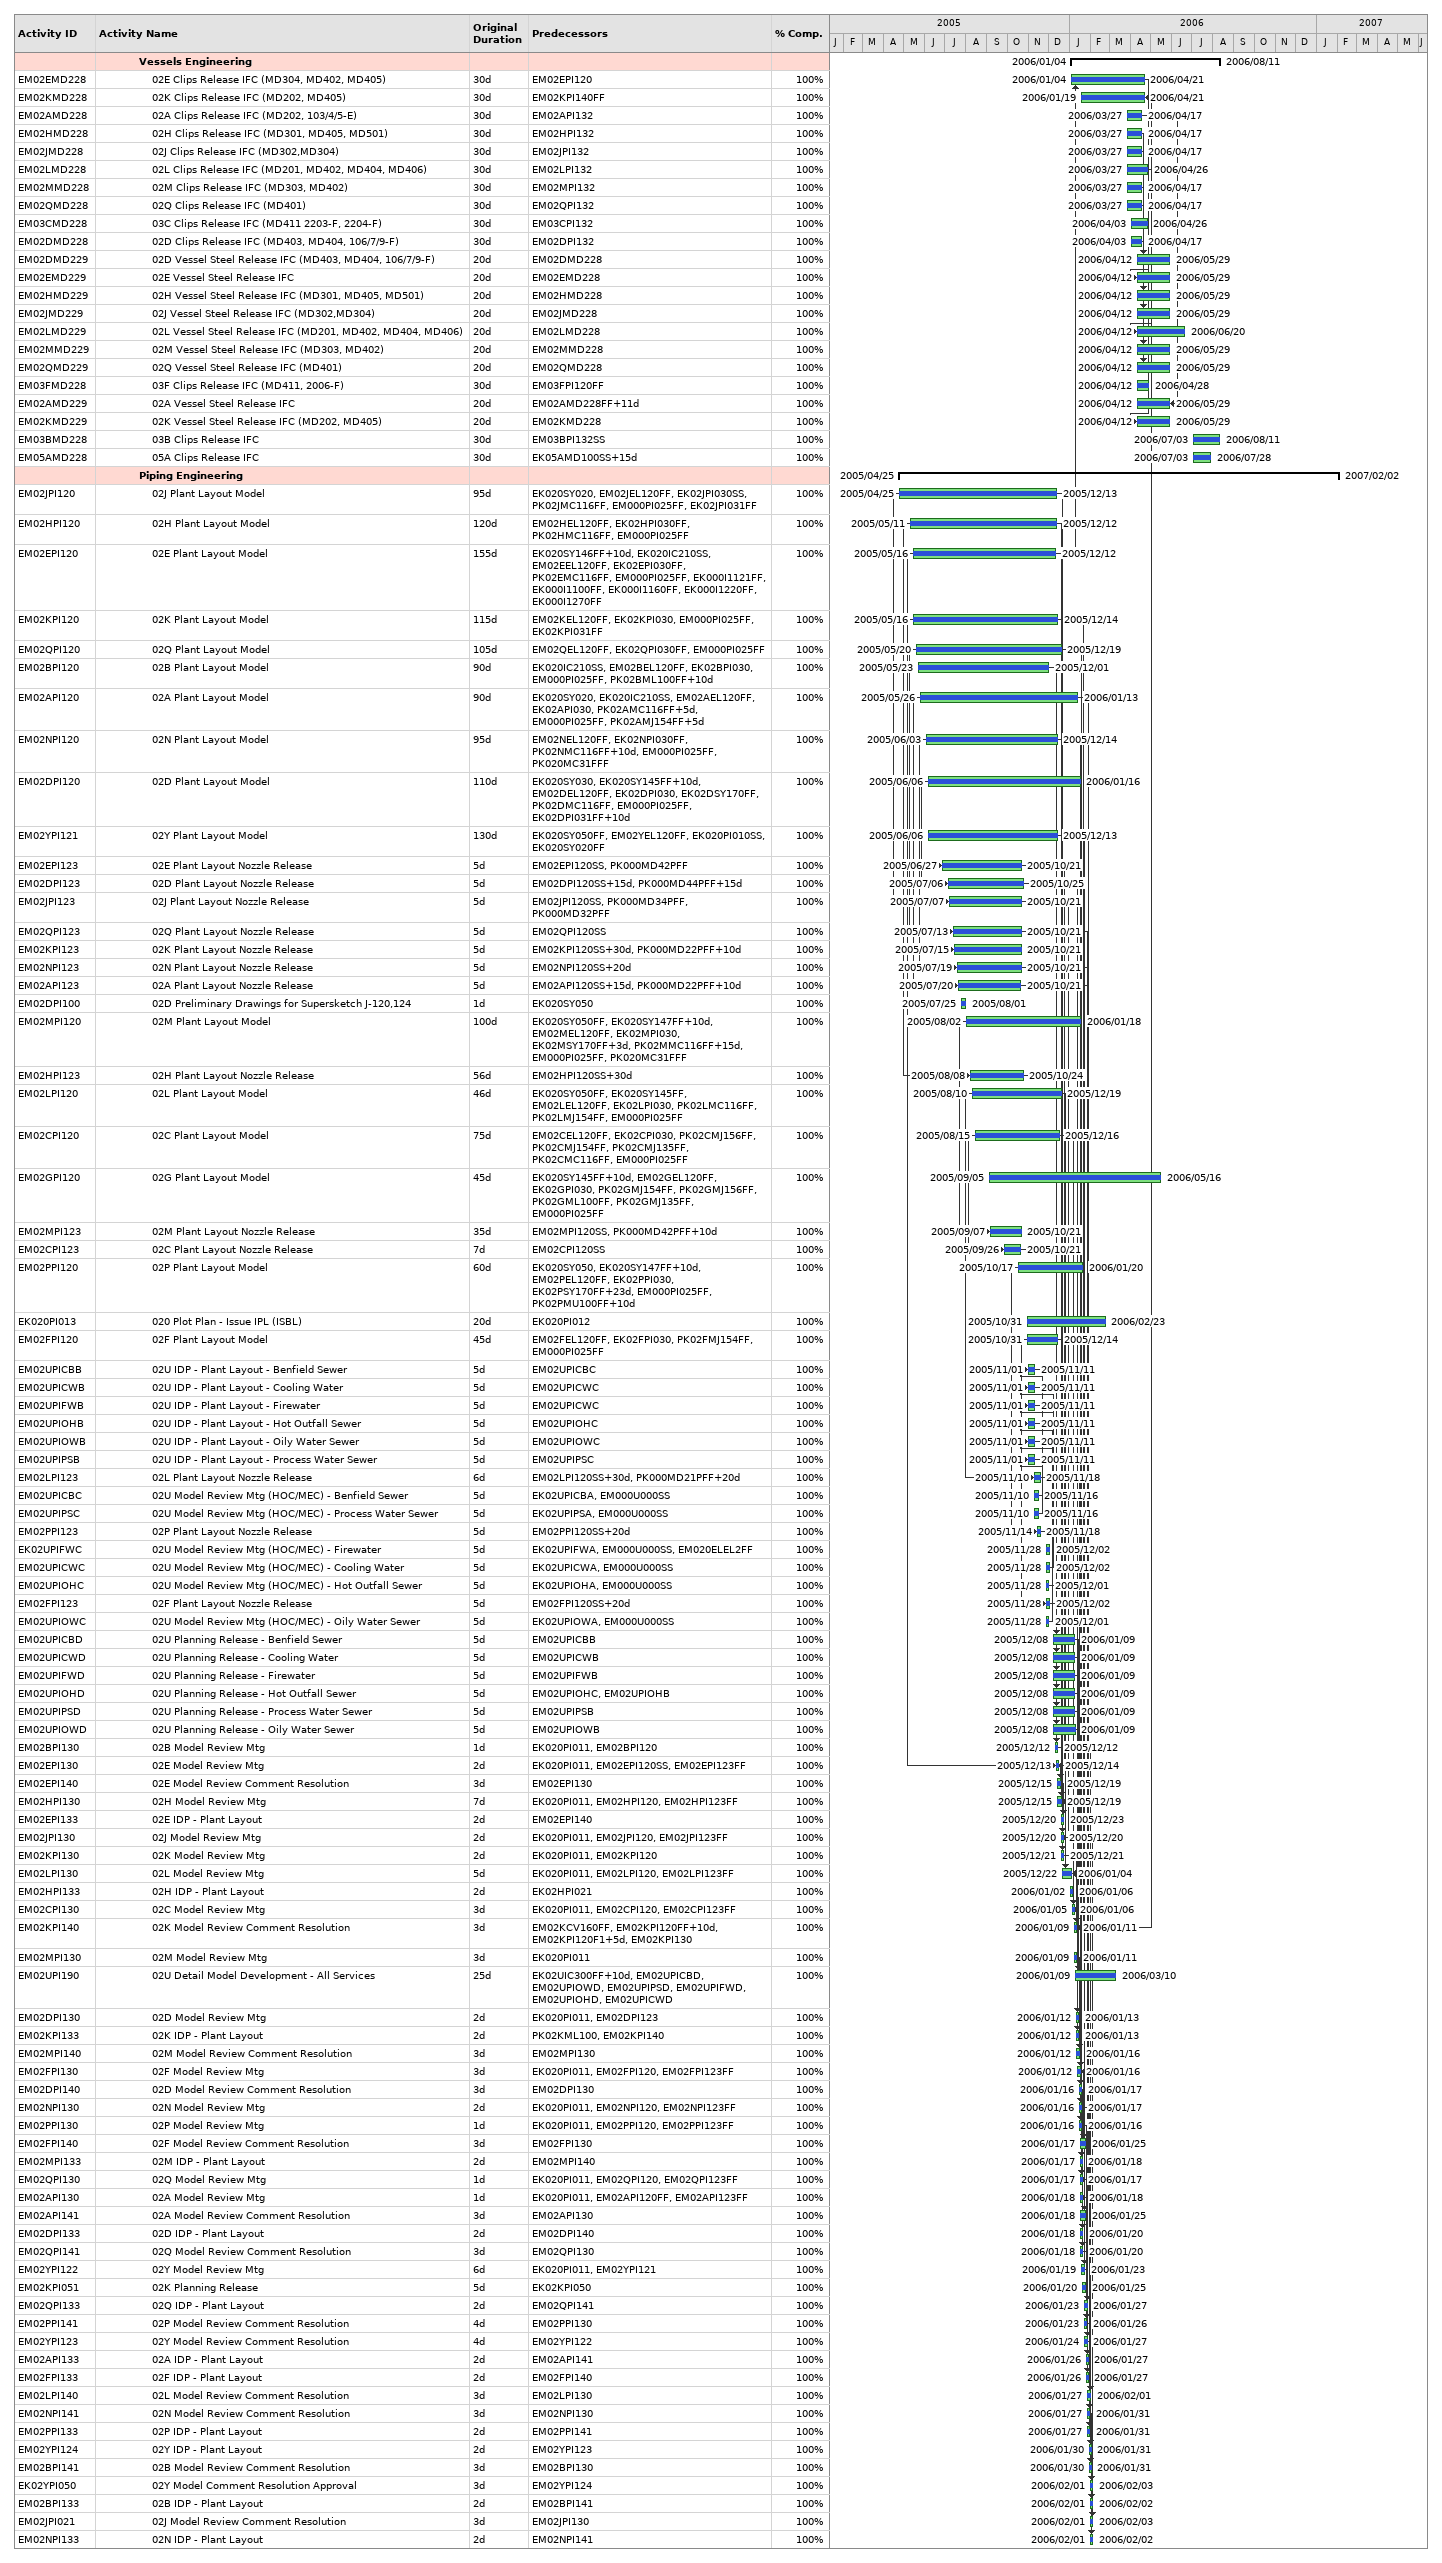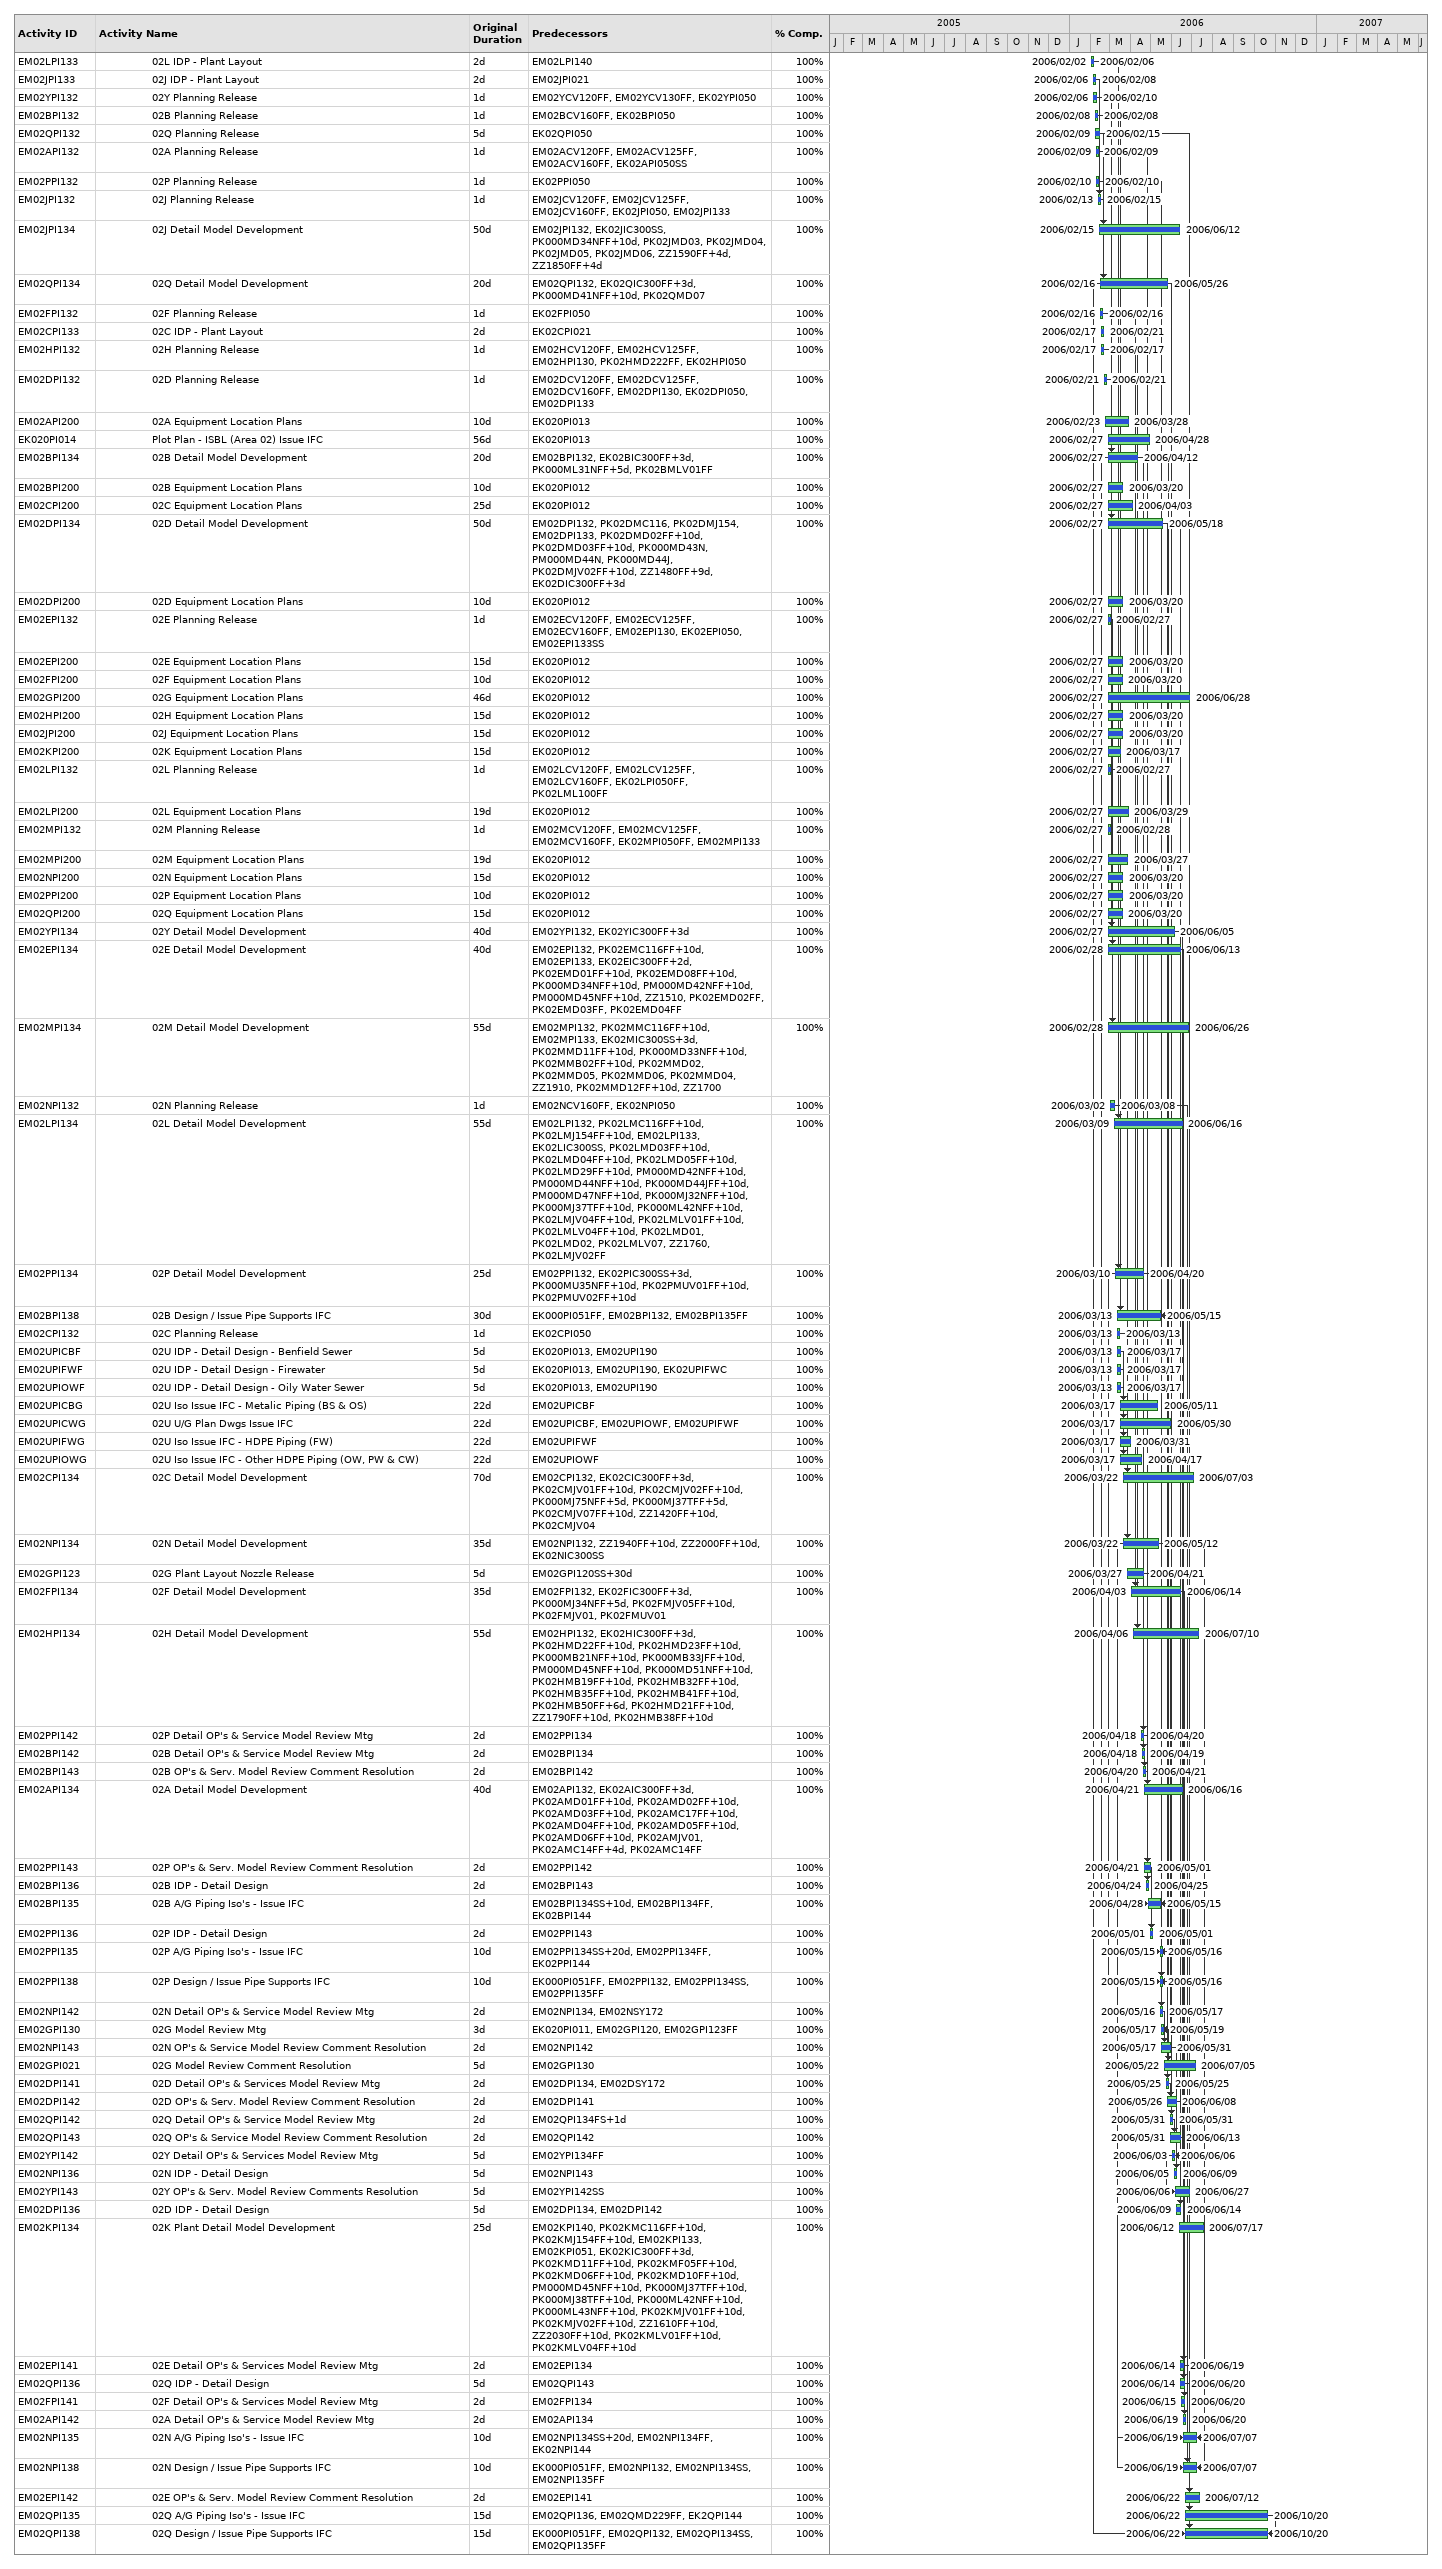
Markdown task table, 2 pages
| ID | Level | Task | Original duration | Start | Finish | Predecessors | % complete |
|---|---|---|---|---|---|---|---|
|  | 4 | **Vessels Engineering** |  | 2006-01-04 | 2006-08-11 |  |  |
| EM02EMD228 | 5 | 02E Clips Release IFC (MD304, MD402, MD405) | 30d | 2006-01-04 | 2006-04-21 | EM02EPI120 | 100 |
| EM02KMD228 | 5 | 02K Clips Release IFC (MD202, MD405) | 30d | 2006-01-19 | 2006-04-21 | EM02KPI140FF | 100 |
| EM02AMD228 | 5 | 02A Clips Release IFC (MD202, 103/4/5-E) | 30d | 2006-03-27 | 2006-04-17 | EM02API132 | 100 |
| EM02HMD228 | 5 | 02H Clips Release IFC (MD301, MD405, MD501) | 30d | 2006-03-27 | 2006-04-17 | EM02HPI132 | 100 |
| EM02JMD228 | 5 | 02J Clips Release IFC (MD302,MD304) | 30d | 2006-03-27 | 2006-04-17 | EM02JPI132 | 100 |
| EM02LMD228 | 5 | 02L Clips Release IFC (MD201, MD402, MD404, MD406) | 30d | 2006-03-27 | 2006-04-26 | EM02LPI132 | 100 |
| EM02MMD228 | 5 | 02M Clips Release IFC (MD303, MD402) | 30d | 2006-03-27 | 2006-04-17 | EM02MPI132 | 100 |
| EM02QMD228 | 5 | 02Q Clips Release IFC (MD401) | 30d | 2006-03-27 | 2006-04-17 | EM02QPI132 | 100 |
| EM03CMD228 | 5 | 03C Clips Release IFC (MD411 2203-F, 2204-F) | 30d | 2006-04-03 | 2006-04-26 | EM03CPI132 | 100 |
| EM02DMD228 | 5 | 02D Clips Release IFC (MD403, MD404, 106/7/9-F) | 30d | 2006-04-03 | 2006-04-17 | EM02DPI132 | 100 |
| EM02DMD229 | 5 | 02D Vessel Steel Release IFC (MD403, MD404, 106/7/9-F) | 20d | 2006-04-12 | 2006-05-29 | EM02DMD228 | 100 |
| EM02EMD229 | 5 | 02E Vessel Steel Release IFC | 20d | 2006-04-12 | 2006-05-29 | EM02EMD228 | 100 |
| EM02HMD229 | 5 | 02H Vessel Steel Release IFC (MD301, MD405, MD501) | 20d | 2006-04-12 | 2006-05-29 | EM02HMD228 | 100 |
| EM02JMD229 | 5 | 02J Vessel Steel Release IFC (MD302,MD304) | 20d | 2006-04-12 | 2006-05-29 | EM02JMD228 | 100 |
| EM02LMD229 | 5 | 02L Vessel Steel Release IFC (MD201, MD402, MD404, MD406) | 20d | 2006-04-12 | 2006-06-20 | EM02LMD228 | 100 |
| EM02MMD229 | 5 | 02M Vessel Steel Release IFC (MD303, MD402) | 20d | 2006-04-12 | 2006-05-29 | EM02MMD228 | 100 |
| EM02QMD229 | 5 | 02Q Vessel Steel Release IFC (MD401) | 20d | 2006-04-12 | 2006-05-29 | EM02QMD228 | 100 |
| EM03FMD228 | 5 | 03F Clips Release IFC (MD411, 2006-F) | 30d | 2006-04-12 | 2006-04-28 | EM03FPI120FF | 100 |
| EM02AMD229 | 5 | 02A Vessel Steel Release IFC | 20d | 2006-04-12 | 2006-05-29 | EM02AMD228FF+11d | 100 |
| EM02KMD229 | 5 | 02K Vessel Steel Release IFC (MD202, MD405) | 20d | 2006-04-12 | 2006-05-29 | EM02KMD228 | 100 |
| EM03BMD228 | 5 | 03B Clips Release IFC | 30d | 2006-07-03 | 2006-08-11 | EM03BPI132SS | 100 |
| EM05AMD228 | 5 | 05A Clips Release IFC | 30d | 2006-07-03 | 2006-07-28 | EK05AMD100SS+15d | 100 |
|  | 4 | **Piping Engineering** |  | 2005-04-25 | 2007-02-02 |  |  |
| EM02JPI120 | 5 | 02J Plant Layout Model | 95d | 2005-04-25 | 2005-12-13 | EK020SY020, EM02JEL120FF, EK02JPI030SS, PK02JMC116FF, EM000PI025FF, EK02JPI031FF | 100 |
| EM02HPI120 | 5 | 02H Plant Layout Model | 120d | 2005-05-11 | 2005-12-12 | EM02HEL120FF, EK02HPI030FF, PK02HMC116FF, EM000PI025FF | 100 |
| EM02EPI120 | 5 | 02E Plant Layout Model | 155d | 2005-05-16 | 2005-12-12 | EK020SY146FF+10d, EK020IC210SS, EM02EEL120FF, EK02EPI030FF, PK02EMC116FF, EM000PI025FF, EK000I1121FF, EK000I1100FF, EK000I1160FF, EK000I1220FF, EK000I1270FF | 100 |
| EM02KPI120 | 5 | 02K Plant Layout Model | 115d | 2005-05-16 | 2005-12-14 | EM02KEL120FF, EK02KPI030, EM000PI025FF, EK02KPI031FF | 100 |
| EM02QPI120 | 5 | 02Q Plant Layout Model | 105d | 2005-05-20 | 2005-12-19 | EM02QEL120FF, EK02QPI030FF, EM000PI025FF | 100 |
| EM02BPI120 | 5 | 02B Plant Layout Model | 90d | 2005-05-23 | 2005-12-01 | EK020IC210SS, EM02BEL120FF, EK02BPI030, EM000PI025FF, PK02BML100FF+10d | 100 |
| EM02API120 | 5 | 02A Plant Layout Model | 90d | 2005-05-26 | 2006-01-13 | EK020SY020, EK020IC210SS, EM02AEL120FF, EK02API030, PK02AMC116FF+5d, EM000PI025FF, PK02AMJ154FF+5d | 100 |
| EM02NPI120 | 5 | 02N Plant Layout Model | 95d | 2005-06-03 | 2005-12-14 | EM02NEL120FF, EK02NPI030FF, PK02NMC116FF+10d, EM000PI025FF, PK020MC31FFF | 100 |
| EM02DPI120 | 5 | 02D Plant Layout Model | 110d | 2005-06-06 | 2006-01-16 | EK020SY030, EK020SY145FF+10d, EM02DEL120FF, EK02DPI030, EK02DSY170FF, PK02DMC116FF, EM000PI025FF, EK02DPI031FF+10d | 100 |
| EM02YPI121 | 5 | 02Y Plant Layout Model | 130d | 2005-06-06 | 2005-12-13 | EK020SY050FF, EM02YEL120FF, EK020PI010SS, EK020SY020FF | 100 |
| EM02EPI123 | 5 | 02E Plant Layout Nozzle Release | 5d | 2005-06-27 | 2005-10-21 | EM02EPI120SS, PK000MD42PFF | 100 |
| EM02DPI123 | 5 | 02D Plant Layout Nozzle Release | 5d | 2005-07-06 | 2005-10-25 | EM02DPI120SS+15d, PK000MD44PFF+15d | 100 |
| EM02JPI123 | 5 | 02J Plant Layout Nozzle Release | 5d | 2005-07-07 | 2005-10-21 | EM02JPI120SS, PK000MD34PFF, PK000MD32PFF | 100 |
| EM02QPI123 | 5 | 02Q Plant Layout Nozzle Release | 5d | 2005-07-13 | 2005-10-21 | EM02QPI120SS | 100 |
| EM02KPI123 | 5 | 02K Plant Layout Nozzle Release | 5d | 2005-07-15 | 2005-10-21 | EM02KPI120SS+30d, PK000MD22PFF+10d | 100 |
| EM02NPI123 | 5 | 02N Plant Layout Nozzle Release | 5d | 2005-07-19 | 2005-10-21 | EM02NPI120SS+20d | 100 |
| EM02API123 | 5 | 02A Plant Layout Nozzle Release | 5d | 2005-07-20 | 2005-10-21 | EM02API120SS+15d, PK000MD22PFF+10d | 100 |
| EM02DPI100 | 5 | 02D Preliminary Drawings for Supersketch J-120,124 | 1d | 2005-07-25 | 2005-08-01 | EK020SY050 | 100 |
| EM02MPI120 | 5 | 02M Plant Layout Model | 100d | 2005-08-02 | 2006-01-18 | EK020SY050FF, EK020SY147FF+10d, EM02MEL120FF, EK02MPI030, EK02MSY170FF+3d, PK02MMC116FF+15d, EM000PI025FF, PK020MC31FFF | 100 |
| EM02HPI123 | 5 | 02H Plant Layout Nozzle Release | 56d | 2005-08-08 | 2005-10-24 | EM02HPI120SS+30d | 100 |
| EM02LPI120 | 5 | 02L Plant Layout Model | 46d | 2005-08-10 | 2005-12-19 | EK020SY050FF, EK020SY145FF, EM02LEL120FF, EK02LPI030, PK02LMC116FF, PK02LMJ154FF, EM000PI025FF | 100 |
| EM02CPI120 | 5 | 02C Plant Layout Model | 75d | 2005-08-15 | 2005-12-16 | EM02CEL120FF, EK02CPI030, PK02CMJ156FF, PK02CMJ154FF, PK02CMJ135FF, PK02CMC116FF, EM000PI025FF | 100 |
| EM02GPI120 | 5 | 02G Plant Layout Model | 45d | 2005-09-05 | 2006-05-16 | EK020SY145FF+10d, EM02GEL120FF, EK02GPI030, PK02GMJ154FF, PK02GMJ156FF, PK02GML100FF, PK02GMJ135FF, EM000PI025FF | 100 |
| EM02MPI123 | 5 | 02M Plant Layout Nozzle Release | 35d | 2005-09-07 | 2005-10-21 | EM02MPI120SS, PK000MD42PFF+10d | 100 |
| EM02CPI123 | 5 | 02C Plant Layout Nozzle Release | 7d | 2005-09-26 | 2005-10-21 | EM02CPI120SS | 100 |
| EM02PPI120 | 5 | 02P Plant Layout Model | 60d | 2005-10-17 | 2006-01-20 | EK020SY050, EK020SY147FF+10d, EM02PEL120FF, EK02PPI030, EK02PSY170FF+23d, EM000PI025FF, PK02PMU100FF+10d | 100 |
| EK020PI013 | 5 | 020 Plot Plan - Issue IPL (ISBL) | 20d | 2005-10-31 | 2006-02-23 | EK020PI012 | 100 |
| EM02FPI120 | 5 | 02F Plant Layout Model | 45d | 2005-10-31 | 2005-12-14 | EM02FEL120FF, EK02FPI030, PK02FMJ154FF, EM000PI025FF | 100 |
| EM02UPICBB | 5 | 02U IDP - Plant Layout - Benfield Sewer | 5d | 2005-11-01 | 2005-11-11 | EM02UPICBC | 100 |
| EM02UPICWB | 5 | 02U IDP - Plant Layout - Cooling Water | 5d | 2005-11-01 | 2005-11-11 | EM02UPICWC | 100 |
| EM02UPIFWB | 5 | 02U IDP - Plant Layout - Firewater | 5d | 2005-11-01 | 2005-11-11 | EM02UPICWC | 100 |
| EM02UPIOHB | 5 | 02U IDP - Plant Layout - Hot Outfall Sewer | 5d | 2005-11-01 | 2005-11-11 | EM02UPIOHC | 100 |
| EM02UPIOWB | 5 | 02U IDP - Plant Layout - Oily Water Sewer | 5d | 2005-11-01 | 2005-11-11 | EM02UPIOWC | 100 |
| EM02UPIPSB | 5 | 02U IDP - Plant Layout - Process Water Sewer | 5d | 2005-11-01 | 2005-11-11 | EM02UPIPSC | 100 |
| EM02LPI123 | 5 | 02L Plant Layout Nozzle Release | 6d | 2005-11-10 | 2005-11-18 | EM02LPI120SS+30d, PK000MD21PFF+20d | 100 |
| EM02UPICBC | 5 | 02U Model Review Mtg (HOC/MEC) - Benfield Sewer | 5d | 2005-11-10 | 2005-11-16 | EK02UPICBA, EM000U000SS | 100 |
| EM02UPIPSC | 5 | 02U Model Review Mtg (HOC/MEC) - Process Water Sewer | 5d | 2005-11-10 | 2005-11-16 | EK02UPIPSA, EM000U000SS | 100 |
| EM02PPI123 | 5 | 02P Plant Layout Nozzle Release | 5d | 2005-11-14 | 2005-11-18 | EM02PPI120SS+20d | 100 |
| EK02UPIFWC | 5 | 02U Model Review Mtg (HOC/MEC) - Firewater | 5d | 2005-11-28 | 2005-12-02 | EK02UPIFWA, EM000U000SS, EM020ELEL2FF | 100 |
| EM02UPICWC | 5 | 02U Model Review Mtg (HOC/MEC) - Cooling Water | 5d | 2005-11-28 | 2005-12-02 | EK02UPICWA, EM000U000SS | 100 |
| EM02UPIOHC | 5 | 02U Model Review Mtg (HOC/MEC) - Hot Outfall Sewer | 5d | 2005-11-28 | 2005-12-01 | EK02UPIOHA, EM000U000SS | 100 |
| EM02FPI123 | 5 | 02F Plant Layout Nozzle Release | 5d | 2005-11-28 | 2005-12-02 | EM02FPI120SS+20d | 100 |
| EM02UPIOWC | 5 | 02U Model Review Mtg (HOC/MEC) - Oily Water Sewer | 5d | 2005-11-28 | 2005-12-01 | EK02UPIOWA, EM000U000SS | 100 |
| EM02UPICBD | 5 | 02U Planning Release - Benfield Sewer | 5d | 2005-12-08 | 2006-01-09 | EM02UPICBB | 100 |
| EM02UPICWD | 5 | 02U Planning Release - Cooling Water | 5d | 2005-12-08 | 2006-01-09 | EM02UPICWB | 100 |
| EM02UPIFWD | 5 | 02U Planning Release - Firewater | 5d | 2005-12-08 | 2006-01-09 | EM02UPIFWB | 100 |
| EM02UPIOHD | 5 | 02U Planning Release - Hot Outfall Sewer | 5d | 2005-12-08 | 2006-01-09 | EM02UPIOHC, EM02UPIOHB | 100 |
| EM02UPIPSD | 5 | 02U Planning Release - Process Water Sewer | 5d | 2005-12-08 | 2006-01-09 | EM02UPIPSB | 100 |
| EM02UPIOWD | 5 | 02U Planning Release - Oily Water Sewer | 5d | 2005-12-08 | 2006-01-09 | EM02UPIOWB | 100 |
| EM02BPI130 | 5 | 02B Model Review Mtg | 1d | 2005-12-12 | 2005-12-12 | EK020PI011, EM02BPI120 | 100 |
| EM02EPI130 | 5 | 02E Model Review Mtg | 2d | 2005-12-13 | 2005-12-14 | EK020PI011, EM02EPI120SS, EM02EPI123FF | 100 |
| EM02EPI140 | 5 | 02E Model Review Comment Resolution | 3d | 2005-12-15 | 2005-12-19 | EM02EPI130 | 100 |
| EM02HPI130 | 5 | 02H Model Review Mtg | 7d | 2005-12-15 | 2005-12-19 | EK020PI011, EM02HPI120, EM02HPI123FF | 100 |
| EM02EPI133 | 5 | 02E IDP - Plant Layout | 2d | 2005-12-20 | 2005-12-23 | EM02EPI140 | 100 |
| EM02JPI130 | 5 | 02J Model Review Mtg | 2d | 2005-12-20 | 2005-12-20 | EK020PI011, EM02JPI120, EM02JPI123FF | 100 |
| EM02KPI130 | 5 | 02K Model Review Mtg | 2d | 2005-12-21 | 2005-12-21 | EK020PI011, EM02KPI120 | 100 |
| EM02LPI130 | 5 | 02L Model Review Mtg | 5d | 2005-12-22 | 2006-01-04 | EK020PI011, EM02LPI120, EM02LPI123FF | 100 |
| EM02HPI133 | 5 | 02H IDP - Plant Layout | 2d | 2006-01-02 | 2006-01-06 | EK02HPI021 | 100 |
| EM02CPI130 | 5 | 02C Model Review Mtg | 3d | 2006-01-05 | 2006-01-06 | EK020PI011, EM02CPI120, EM02CPI123FF | 100 |
| EM02KPI140 | 5 | 02K Model Review Comment Resolution | 3d | 2006-01-09 | 2006-01-11 | EM02KCV160FF, EM02KPI120FF+10d, EM02KPI120F1+5d, EM02KPI130 | 100 |
| EM02MPI130 | 5 | 02M Model Review Mtg | 3d | 2006-01-09 | 2006-01-11 | EK020PI011 | 100 |
| EM02UPI190 | 5 | 02U Detail Model Development - All Services | 25d | 2006-01-09 | 2006-03-10 | EK02UIC300FF+10d, EM02UPICBD, EM02UPIOWD, EM02UPIPSD, EM02UPIFWD, EM02UPIOHD, EM02UPICWD | 100 |
| EM02DPI130 | 5 | 02D Model Review Mtg | 2d | 2006-01-12 | 2006-01-13 | EK020PI011, EM02DPI123 | 100 |
| EM02KPI133 | 5 | 02K IDP - Plant Layout | 2d | 2006-01-12 | 2006-01-13 | PK02KML100, EM02KPI140 | 100 |
| EM02MPI140 | 5 | 02M Model Review Comment Resolution | 3d | 2006-01-12 | 2006-01-16 | EM02MPI130 | 100 |
| EM02FPI130 | 5 | 02F Model Review Mtg | 3d | 2006-01-12 | 2006-01-16 | EK020PI011, EM02FPI120, EM02FPI123FF | 100 |
| EM02DPI140 | 5 | 02D Model Review Comment Resolution | 3d | 2006-01-16 | 2006-01-17 | EM02DPI130 | 100 |
| EM02NPI130 | 5 | 02N Model Review Mtg | 2d | 2006-01-16 | 2006-01-17 | EK020PI011, EM02NPI120, EM02NPI123FF | 100 |
| EM02PPI130 | 5 | 02P Model Review Mtg | 1d | 2006-01-16 | 2006-01-16 | EK020PI011, EM02PPI120, EM02PPI123FF | 100 |
| EM02FPI140 | 5 | 02F Model Review Comment Resolution | 3d | 2006-01-17 | 2006-01-25 | EM02FPI130 | 100 |
| EM02MPI133 | 5 | 02M IDP - Plant Layout | 2d | 2006-01-17 | 2006-01-18 | EM02MPI140 | 100 |
| EM02QPI130 | 5 | 02Q Model Review Mtg | 1d | 2006-01-17 | 2006-01-17 | EK020PI011, EM02QPI120, EM02QPI123FF | 100 |
| EM02API130 | 5 | 02A Model Review Mtg | 1d | 2006-01-18 | 2006-01-18 | EK020PI011, EM02API120FF, EM02API123FF | 100 |
| EM02API141 | 5 | 02A Model Review Comment Resolution | 3d | 2006-01-18 | 2006-01-25 | EM02API130 | 100 |
| EM02DPI133 | 5 | 02D IDP - Plant Layout | 2d | 2006-01-18 | 2006-01-20 | EM02DPI140 | 100 |
| EM02QPI141 | 5 | 02Q Model Review Comment Resolution | 3d | 2006-01-18 | 2006-01-20 | EM02QPI130 | 100 |
| EM02YPI122 | 5 | 02Y Model Review Mtg | 6d | 2006-01-19 | 2006-01-23 | EK020PI011, EM02YPI121 | 100 |
| EM02KPI051 | 5 | 02K Planning Release | 5d | 2006-01-20 | 2006-01-25 | EK02KPI050 | 100 |
| EM02QPI133 | 5 | 02Q IDP - Plant Layout | 2d | 2006-01-23 | 2006-01-27 | EM02QPI141 | 100 |
| EM02PPI141 | 5 | 02P Model Review Comment Resolution | 4d | 2006-01-23 | 2006-01-26 | EM02PPI130 | 100 |
| EM02YPI123 | 5 | 02Y Model Review Comment Resolution | 4d | 2006-01-24 | 2006-01-27 | EM02YPI122 | 100 |
| EM02API133 | 5 | 02A IDP - Plant Layout | 2d | 2006-01-26 | 2006-01-27 | EM02API141 | 100 |
| EM02FPI133 | 5 | 02F IDP - Plant Layout | 2d | 2006-01-26 | 2006-01-27 | EM02FPI140 | 100 |
| EM02LPI140 | 5 | 02L Model Review Comment Resolution | 3d | 2006-01-27 | 2006-02-01 | EM02LPI130 | 100 |
| EM02NPI141 | 5 | 02N Model Review Comment Resolution | 3d | 2006-01-27 | 2006-01-31 | EM02NPI130 | 100 |
| EM02PPI133 | 5 | 02P IDP - Plant Layout | 2d | 2006-01-27 | 2006-01-31 | EM02PPI141 | 100 |
| EM02YPI124 | 5 | 02Y IDP - Plant Layout | 2d | 2006-01-30 | 2006-01-31 | EM02YPI123 | 100 |
| EM02BPI141 | 5 | 02B Model Review Comment Resolution | 3d | 2006-01-30 | 2006-01-31 | EM02BPI130 | 100 |
| EK02YPI050 | 5 | 02Y Model Comment Resolution Approval | 3d | 2006-02-01 | 2006-02-03 | EM02YPI124 | 100 |
| EM02BPI133 | 5 | 02B IDP - Plant Layout | 2d | 2006-02-01 | 2006-02-02 | EM02BPI141 | 100 |
| EM02JPI021 | 5 | 02J Model Review Comment Resolution | 3d | 2006-02-01 | 2006-02-03 | EM02JPI130 | 100 |
| EM02NPI133 | 5 | 02N IDP - Plant Layout | 2d | 2006-02-01 | 2006-02-02 | EM02NPI141 | 100 |
| EM02LPI133 | 5 | 02L IDP - Plant Layout | 2d | 2006-02-02 | 2006-02-06 | EM02LPI140 | 100 |
| EM02JPI133 | 5 | 02J IDP - Plant Layout | 2d | 2006-02-06 | 2006-02-08 | EM02JPI021 | 100 |
| EM02YPI132 | 5 | 02Y Planning Release | 1d | 2006-02-06 | 2006-02-10 | EM02YCV120FF, EM02YCV130FF, EK02YPI050 | 100 |
| EM02BPI132 | 5 | 02B Planning Release | 1d | 2006-02-08 | 2006-02-08 | EM02BCV160FF, EK02BPI050 | 100 |
| EM02QPI132 | 5 | 02Q Planning Release | 5d | 2006-02-09 | 2006-02-15 | EK02QPI050 | 100 |
| EM02API132 | 5 | 02A Planning Release | 1d | 2006-02-09 | 2006-02-09 | EM02ACV120FF, EM02ACV125FF, EM02ACV160FF, EK02API050SS | 100 |
| EM02PPI132 | 5 | 02P Planning Release | 1d | 2006-02-10 | 2006-02-10 | EK02PPI050 | 100 |
| EM02JPI132 | 5 | 02J Planning Release | 1d | 2006-02-13 | 2006-02-15 | EM02JCV120FF, EM02JCV125FF, EM02JCV160FF, EK02JPI050, EM02JPI133 | 100 |
| EM02JPI134 | 5 | 02J Detail Model Development | 50d | 2006-02-15 | 2006-06-12 | EM02JPI132, EK02JIC300SS, PK000MD34NFF+10d, PK02JMD03, PK02JMD04, PK02JMD05, PK02JMD06, ZZ1590FF+4d, ZZ1850FF+4d | 100 |
| EM02QPI134 | 5 | 02Q Detail Model Development | 20d | 2006-02-16 | 2006-05-26 | EM02QPI132, EK02QIC300FF+3d, PK000MD41NFF+10d, PK02QMD07 | 100 |
| EM02FPI132 | 5 | 02F Planning Release | 1d | 2006-02-16 | 2006-02-16 | EK02FPI050 | 100 |
| EM02CPI133 | 5 | 02C IDP - Plant Layout | 2d | 2006-02-17 | 2006-02-21 | EK02CPI021 | 100 |
| EM02HPI132 | 5 | 02H Planning Release | 1d | 2006-02-17 | 2006-02-17 | EM02HCV120FF, EM02HCV125FF, EM02HPI130, PK02HMD222FF, EK02HPI050 | 100 |
| EM02DPI132 | 5 | 02D Planning Release | 1d | 2006-02-21 | 2006-02-21 | EM02DCV120FF, EM02DCV125FF, EM02DCV160FF, EM02DPI130, EK02DPI050, EM02DPI133 | 100 |
| EM02API200 | 5 | 02A Equipment Location Plans | 10d | 2006-02-23 | 2006-03-28 | EK020PI013 | 100 |
| EK020PI014 | 5 | Plot Plan - ISBL (Area 02) Issue IFC | 56d | 2006-02-27 | 2006-04-28 | EK020PI013 | 100 |
| EM02BPI134 | 5 | 02B Detail Model Development | 20d | 2006-02-27 | 2006-04-12 | EM02BPI132, EK02BIC300FF+3d, PK000ML31NFF+5d, PK02BMLV01FF | 100 |
| EM02BPI200 | 5 | 02B Equipment Location Plans | 10d | 2006-02-27 | 2006-03-20 | EK020PI012 | 100 |
| EM02CPI200 | 5 | 02C Equipment Location Plans | 25d | 2006-02-27 | 2006-04-03 | EK020PI012 | 100 |
| EM02DPI134 | 5 | 02D Detail Model Development | 50d | 2006-02-27 | 2006-05-18 | EM02DPI132, PK02DMC116, PK02DMJ154, EM02DPI133, PK02DMD02FF+10d, PK02DMD03FF+10d, PK000MD43N, PM000MD44N, PK000MD44J, PK02DMJV02FF+10d, ZZ1480FF+9d, EK02DIC300FF+3d | 100 |
| EM02DPI200 | 5 | 02D Equipment Location Plans | 10d | 2006-02-27 | 2006-03-20 | EK020PI012 | 100 |
| EM02EPI132 | 5 | 02E Planning Release | 1d | 2006-02-27 | 2006-02-27 | EM02ECV120FF, EM02ECV125FF, EM02ECV160FF, EM02EPI130, EK02EPI050, EM02EPI133SS | 100 |
| EM02EPI200 | 5 | 02E Equipment Location Plans | 15d | 2006-02-27 | 2006-03-20 | EK020PI012 | 100 |
| EM02FPI200 | 5 | 02F Equipment Location Plans | 10d | 2006-02-27 | 2006-03-20 | EK020PI012 | 100 |
| EM02GPI200 | 5 | 02G Equipment Location Plans | 46d | 2006-02-27 | 2006-06-28 | EK020PI012 | 100 |
| EM02HPI200 | 5 | 02H Equipment Location Plans | 15d | 2006-02-27 | 2006-03-20 | EK020PI012 | 100 |
| EM02JPI200 | 5 | 02J Equipment Location Plans | 15d | 2006-02-27 | 2006-03-20 | EK020PI012 | 100 |
| EM02KPI200 | 5 | 02K Equipment Location Plans | 15d | 2006-02-27 | 2006-03-17 | EK020PI012 | 100 |
| EM02LPI132 | 5 | 02L Planning Release | 1d | 2006-02-27 | 2006-02-27 | EM02LCV120FF, EM02LCV125FF, EM02LCV160FF, EK02LPI050FF, PK02LML100FF | 100 |
| EM02LPI200 | 5 | 02L Equipment Location Plans | 19d | 2006-02-27 | 2006-03-29 | EK020PI012 | 100 |
| EM02MPI132 | 5 | 02M Planning Release | 1d | 2006-02-27 | 2006-02-28 | EM02MCV120FF, EM02MCV125FF, EM02MCV160FF, EK02MPI050FF, EM02MPI133 | 100 |
| EM02MPI200 | 5 | 02M Equipment Location Plans | 19d | 2006-02-27 | 2006-03-27 | EK020PI012 | 100 |
| EM02NPI200 | 5 | 02N Equipment Location Plans | 15d | 2006-02-27 | 2006-03-20 | EK020PI012 | 100 |
| EM02PPI200 | 5 | 02P Equipment Location Plans | 10d | 2006-02-27 | 2006-03-20 | EK020PI012 | 100 |
| EM02QPI200 | 5 | 02Q Equipment Location Plans | 15d | 2006-02-27 | 2006-03-20 | EK020PI012 | 100 |
| EM02YPI134 | 5 | 02Y Detail Model Development | 40d | 2006-02-27 | 2006-06-05 | EM02YPI132, EK02YIC300FF+3d | 100 |
| EM02EPI134 | 5 | 02E Detail Model Development | 40d | 2006-02-28 | 2006-06-13 | EM02EPI132, PK02EMC116FF+10d, EM02EPI133, EK02EIC300FF+2d, PK02EMD01FF+10d, PK02EMD08FF+10d, PK000MD34NFF+10d, PM000MD42NFF+10d, PM000MD45NFF+10d, ZZ1510, PK02EMD02FF, PK02EMD03FF, PK02EMD04FF | 100 |
| EM02MPI134 | 5 | 02M Detail Model Development | 55d | 2006-02-28 | 2006-06-26 | EM02MPI132, PK02MMC116FF+10d, EM02MPI133, EK02MIC300SS+3d, PK02MMD11FF+10d, PK000MD33NFF+10d, PK02MMB02FF+10d, PK02MMD02, PK02MMD05, PK02MMD06, PK02MMD04, ZZ1910, PK02MMD12FF+10d, ZZ1700 | 100 |
| EM02NPI132 | 5 | 02N Planning Release | 1d | 2006-03-02 | 2006-03-08 | EM02NCV160FF, EK02NPI050 | 100 |
| EM02LPI134 | 5 | 02L Detail Model Development | 55d | 2006-03-09 | 2006-06-16 | EM02LPI132, PK02LMC116FF+10d, PK02LMJ154FF+10d, EM02LPI133, EK02LIC300SS, PK02LMD03FF+10d, PK02LMD04FF+10d, PK02LMD05FF+10d, PK02LMD29FF+10d, PM000MD42NFF+10d, PM000MD44NFF+10d, PK000MD44JFF+10d, PM000MD47NFF+10d, PK000MJ32NFF+10d, PK000MJ37TFF+10d, PK000ML42NFF+10d, PK02LMJV04FF+10d, PK02LMLV01FF+10d, PK02LMLV04FF+10d, PK02LMD01, PK02LMD02, PK02LMLV07, ZZ1760, PK02LMJV02FF | 100 |
| EM02PPI134 | 5 | 02P Detail Model Development | 25d | 2006-03-10 | 2006-04-20 | EM02PPI132, EK02PIC300SS+3d, PK000MU35NFF+10d, PK02PMUV01FF+10d, PK02PMUV02FF+10d | 100 |
| EM02BPI138 | 5 | 02B Design / Issue Pipe Supports IFC | 30d | 2006-03-13 | 2006-05-15 | EK000PI051FF, EM02BPI132, EM02BPI135FF | 100 |
| EM02CPI132 | 5 | 02C Planning Release | 1d | 2006-03-13 | 2006-03-13 | EK02CPI050 | 100 |
| EM02UPICBF | 5 | 02U IDP - Detail Design - Benfield Sewer | 5d | 2006-03-13 | 2006-03-17 | EK020PI013, EM02UPI190 | 100 |
| EM02UPIFWF | 5 | 02U IDP - Detail Design - Firewater | 5d | 2006-03-13 | 2006-03-17 | EK020PI013, EM02UPI190, EK02UPIFWC | 100 |
| EM02UPIOWF | 5 | 02U IDP - Detail Design - Oily Water Sewer | 5d | 2006-03-13 | 2006-03-17 | EK020PI013, EM02UPI190 | 100 |
| EM02UPICBG | 5 | 02U Iso Issue IFC - Metalic Piping (BS & OS) | 22d | 2006-03-17 | 2006-05-11 | EM02UPICBF | 100 |
| EM02UPICWG | 5 | 02U U/G Plan Dwgs Issue IFC | 22d | 2006-03-17 | 2006-05-30 | EM02UPICBF, EM02UPIOWF, EM02UPIFWF | 100 |
| EM02UPIFWG | 5 | 02U Iso Issue IFC - HDPE Piping (FW) | 22d | 2006-03-17 | 2006-03-31 | EM02UPIFWF | 100 |
| EM02UPIOWG | 5 | 02U Iso Issue IFC - Other HDPE Piping (OW, PW & CW) | 22d | 2006-03-17 | 2006-04-17 | EM02UPIOWF | 100 |
| EM02CPI134 | 5 | 02C Detail Model Development | 70d | 2006-03-22 | 2006-07-03 | EM02CPI132, EK02CIC300FF+3d, PK02CMJV01FF+10d, PK02CMJV02FF+10d, PK000MJ75NFF+5d, PK000MJ37TFF+5d, PK02CMJV07FF+10d, ZZ1420FF+10d, PK02CMJV04 | 100 |
| EM02NPI134 | 5 | 02N Detail Model Development | 35d | 2006-03-22 | 2006-05-12 | EM02NPI132, ZZ1940FF+10d, ZZ2000FF+10d, EK02NIC300SS | 100 |
| EM02GPI123 | 5 | 02G Plant Layout Nozzle Release | 5d | 2006-03-27 | 2006-04-21 | EM02GPI120SS+30d | 100 |
| EM02FPI134 | 5 | 02F Detail Model Development | 35d | 2006-04-03 | 2006-06-14 | EM02FPI132, EK02FIC300FF+3d, PK000MJ34NFF+5d, PK02FMJV05FF+10d, PK02FMJV01, PK02FMUV01 | 100 |
| EM02HPI134 | 5 | 02H Detail Model Development | 55d | 2006-04-06 | 2006-07-10 | EM02HPI132, EK02HIC300FF+3d, PK02HMD22FF+10d, PK02HMD23FF+10d, PK000MB21NFF+10d, PK000MB33JFF+10d, PM000MD45NFF+10d, PK000MD51NFF+10d, PK02HMB19FF+10d, PK02HMB32FF+10d, PK02HMB35FF+10d, PK02HMB41FF+10d, PK02HMB50FF+6d, PK02HMD21FF+10d, ZZ1790FF+10d, PK02HMB38FF+10d | 100 |
| EM02PPI142 | 5 | 02P Detail OP's & Service Model Review Mtg | 2d | 2006-04-18 | 2006-04-20 | EM02PPI134 | 100 |
| EM02BPI142 | 5 | 02B Detail OP's & Service Model Review Mtg | 2d | 2006-04-18 | 2006-04-19 | EM02BPI134 | 100 |
| EM02BPI143 | 5 | 02B OP's & Serv. Model Review Comment Resolution | 2d | 2006-04-20 | 2006-04-21 | EM02BPI142 | 100 |
| EM02API134 | 5 | 02A Detail Model Development | 40d | 2006-04-21 | 2006-06-16 | EM02API132, EK02AIC300FF+3d, PK02AMD01FF+10d, PK02AMD02FF+10d, PK02AMD03FF+10d, PK02AMC17FF+10d, PK02AMD04FF+10d, PK02AMD05FF+10d, PK02AMD06FF+10d, PK02AMJV01, PK02AMC14FF+4d, PK02AMC14FF | 100 |
| EM02PPI143 | 5 | 02P OP's & Serv. Model Review Comment Resolution | 2d | 2006-04-21 | 2006-05-01 | EM02PPI142 | 100 |
| EM02BPI136 | 5 | 02B IDP - Detail Design | 2d | 2006-04-24 | 2006-04-25 | EM02BPI143 | 100 |
| EM02BPI135 | 5 | 02B A/G Piping Iso's - Issue IFC | 2d | 2006-04-28 | 2006-05-15 | EM02BPI134SS+10d, EM02BPI134FF, EK02BPI144 | 100 |
| EM02PPI136 | 5 | 02P IDP - Detail Design | 2d | 2006-05-01 | 2006-05-01 | EM02PPI143 | 100 |
| EM02PPI135 | 5 | 02P A/G Piping Iso's - Issue IFC | 10d | 2006-05-15 | 2006-05-16 | EM02PPI134SS+20d, EM02PPI134FF, EK02PPI144 | 100 |
| EM02PPI138 | 5 | 02P Design / Issue Pipe Supports IFC | 10d | 2006-05-15 | 2006-05-16 | EK000PI051FF, EM02PPI132, EM02PPI134SS, EM02PPI135FF | 100 |
| EM02NPI142 | 5 | 02N Detail OP's & Service Model Review Mtg | 2d | 2006-05-16 | 2006-05-17 | EM02NPI134, EM02NSY172 | 100 |
| EM02GPI130 | 5 | 02G Model Review Mtg | 3d | 2006-05-17 | 2006-05-19 | EK020PI011, EM02GPI120, EM02GPI123FF | 100 |
| EM02NPI143 | 5 | 02N OP's & Service Model Review Comment Resolution | 2d | 2006-05-17 | 2006-05-31 | EM02NPI142 | 100 |
| EM02GPI021 | 5 | 02G Model Review Comment Resolution | 5d | 2006-05-22 | 2006-07-05 | EM02GPI130 | 100 |
| EM02DPI141 | 5 | 02D Detail OP's & Services Model Review Mtg | 2d | 2006-05-25 | 2006-05-25 | EM02DPI134, EM02DSY172 | 100 |
| EM02DPI142 | 5 | 02D OP's & Serv. Model Review Comment Resolution | 2d | 2006-05-26 | 2006-06-08 | EM02DPI141 | 100 |
| EM02QPI142 | 5 | 02Q Detail OP's & Service Model Review Mtg | 2d | 2006-05-31 | 2006-05-31 | EM02QPI134FS+1d | 100 |
| EM02QPI143 | 5 | 02Q OP's & Service Model Review Comment Resolution | 2d | 2006-05-31 | 2006-06-13 | EM02QPI142 | 100 |
| EM02YPI142 | 5 | 02Y Detail OP's & Services Model Review Mtg | 5d | 2006-06-03 | 2006-06-06 | EM02YPI134FF | 100 |
| EM02NPI136 | 5 | 02N IDP - Detail Design | 5d | 2006-06-05 | 2006-06-09 | EM02NPI143 | 100 |
| EM02YPI143 | 5 | 02Y OP's & Serv. Model Review Comments Resolution | 5d | 2006-06-06 | 2006-06-27 | EM02YPI142SS | 100 |
| EM02DPI136 | 5 | 02D IDP - Detail Design | 5d | 2006-06-09 | 2006-06-14 | EM02DPI134, EM02DPI142 | 100 |
| EM02KPI134 | 5 | 02K Plant Detail Model Development | 25d | 2006-06-12 | 2006-07-17 | EM02KPI140, PK02KMC116FF+10d, PK02KMJ154FF+10d, EM02KPI133, EM02KPI051, EK02KIC300FF+3d, PK02KMD11FF+10d, PK02KMF05FF+10d, PK02KMD06FF+10d, PK02KMD10FF+10d, PM000MD45NFF+10d, PK000MJ37TFF+10d, PK000MJ38TFF+10d, PK000ML42NFF+10d, PK000ML43NFF+10d, PK02KMJV01FF+10d, PK02KMJV02FF+10d, ZZ1610FF+10d, ZZ2030FF+10d, PK02KMLV01FF+10d, PK02KMLV04FF+10d | 100 |
| EM02EPI141 | 5 | 02E Detail OP's & Services Model Review Mtg | 2d | 2006-06-14 | 2006-06-19 | EM02EPI134 | 100 |
| EM02QPI136 | 5 | 02Q IDP - Detail Design | 5d | 2006-06-14 | 2006-06-20 | EM02QPI143 | 100 |
| EM02FPI141 | 5 | 02F Detail OP's & Services Model Review Mtg | 2d | 2006-06-15 | 2006-06-20 | EM02FPI134 | 100 |
| EM02API142 | 5 | 02A Detail OP's & Service Model Review Mtg | 2d | 2006-06-19 | 2006-06-20 | EM02API134 | 100 |
| EM02NPI135 | 5 | 02N A/G Piping Iso's - Issue IFC | 10d | 2006-06-19 | 2006-07-07 | EM02NPI134SS+20d, EM02NPI134FF, EK02NPI144 | 100 |
| EM02NPI138 | 5 | 02N Design / Issue Pipe Supports IFC | 10d | 2006-06-19 | 2006-07-07 | EK000PI051FF, EM02NPI132, EM02NPI134SS, EM02NPI135FF | 100 |
| EM02EPI142 | 5 | 02E OP's & Serv. Model Review Comment Resolution | 2d | 2006-06-22 | 2006-07-12 | EM02EPI141 | 100 |
| EM02QPI135 | 5 | 02Q A/G Piping Iso's - Issue IFC | 15d | 2006-06-22 | 2006-10-20 | EM02QPI136, EM02QMD229FF, EK2QPI144 | 100 |
| EM02QPI138 | 5 | 02Q Design / Issue Pipe Supports IFC | 15d | 2006-06-22 | 2006-10-20 | EK000PI051FF, EM02QPI132, EM02QPI134SS, EM02QPI135FF | 100 |
